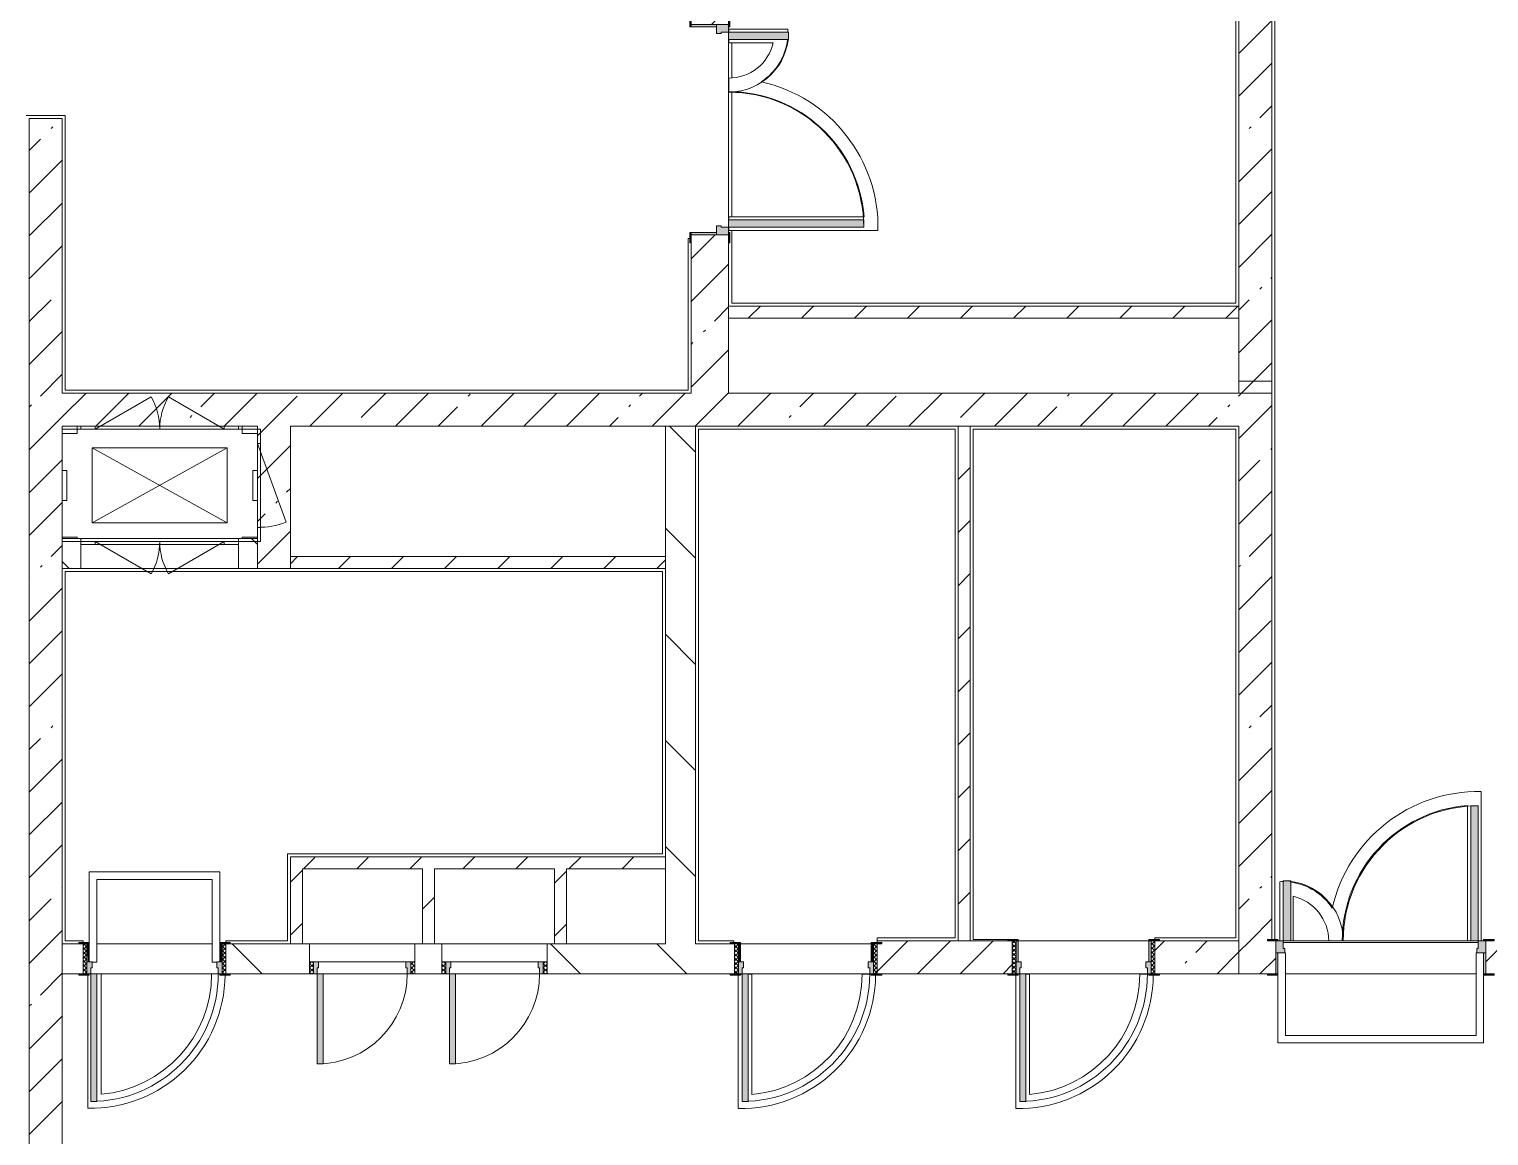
# Model space of a CAD drawing. Header units: millimetres. Extents: x 957 to 217451, y -8553 to 29000.
# Drawn here: x 175191 to 184916, y 12321 to 19695 of the extents above; entities that cross this region are included whole.
import ezdxf

# ---------------------------------------------------------------- set-up
doc = ezdxf.new("R2010")
doc.units = ezdxf.units.MM
for name, color, linetype, lineweight, true_color in [('A-DOOR-3', 7, 'Continuous', 5, 0xaaaaaa), ('A-DOOR-4', 7, 'Continuous', 5, 0xe2e2e2), ('A-DOOR-FRAM-3', 7, 'Continuous', 5, 0xe2e2e2), ('A-DOOR-FRAM-4', 7, 'Continuous', 5, 0xaaaaaa), ('A-FLOR-2', 7, 'Continuous', 5, 0xaaaaaa)]:
    doc.layers.add(name, color=color, linetype=linetype, lineweight=lineweight, true_color=true_color)
for name, color, linetype, lineweight in [('A-GENM-2', 7, 'Continuous', 5), ('A-WALL', 7, 'Continuous', 9), ('I-WALL-2', 7, 'Continuous', 5), ('M-EQPM-2', 7, 'Continuous', 5)]:
    doc.layers.add(name, color=color, linetype=linetype, lineweight=lineweight)
pattern_1 = [(45, (90440.88, 0), (-285.1231, 285.1231), []), (45, (90726, 0), (-285.1231, 285.1231), [504.031, -100.806, 16.764, -84.042])]
pattern_2 = [(135, (90440.9, 0), (-353.5534, -353.5534), [])]
pattern_3 = [(135, (1826.41, 164.685), (-14.14214, -14.14214), []), (225, (1826.41, 164.685), (14.14214, -14.14214), [])]
pattern_4 = [(45, (-296.384, 164.685), (-14.1421, 14.1421), []), (135, (-296.384, 164.685), (-14.1421, -14.1421), [])]
pattern_5 = [(45, (90440.88, 0), (-176.7767, 176.7767), [])]

# ---------------------------------------------------------------- blocks, each defined once
blk = doc.blocks.new('110_Дверь_СКБ_2Ст - Д-1_л_Лестничная клетка EIS60 2-32142534-3_2_1_птичка')
at = {"layer": 'A-DOOR-4'}
for points in [[(662.5, 110), (662.5, 1010), (612.5, 1010), (612.5, 110)], [(-637.5, 110), (-587.5, 110), (-587.5, 510), (-637.5, 510), (-637.5, 185.8)], [(712.5, -110), (712.5, 30), (697.5, 24.8), (697.5, -110)]]:
    blk.add_hatch(color=256, dxfattribs=at).paths.add_polyline_path(points)
h = blk.add_hatch(color=256, dxfattribs=at)
h.paths.add_polyline_path([(697.5, 30), (712.5, 30), (712.5, 110), (662.5, 109.6), (662.5, 60), (652.5, 60), (652.5, 30), (697.2, 30)])
h.paths.add_polyline_path([(-627.5, 30), (-627.5, 60), (-637.5, 60), (-637.5, 110), (-687.5, 109.6), (-687.5, 30), (-637.5, 30)])
at = {"layer": 'A-DOOR-FRAM-3'}
for points in [[(-688.9, 110), (-672.5, 110), (-672.5, 118), (-742.5, 118), (-742.5, 110), (-692.5, 110)], [(712.5, 110), (767.5, 110), (767.5, 118), (697.5, 118), (697.5, 110)], [(-687.5, -110), (-672.5, -110), (-672.8, 30), (-687.5, 24.8), (-687.5, -106.2)], [(-723.4, -118), (-672.5, -118), (-672.8, -110), (-742.5, -110), (-742.5, -118)], [(712.5, -118), (767.5, -118), (767.5, -110), (697.5, -110), (697.5, -118), (708, -118)]]:
    blk.add_hatch(color=256, dxfattribs=at).paths.add_polyline_path(points)
at = {"layer": 'A-DOOR-3'}
for p, q in [((662.5, 1010), (612.5, 1010)), ((612.5, 1010), (612.5, 110)), ((662.5, 110), (662.5, 1010)), ((-637.5, 510), (-637.5, 110)), ((-587.5, 510), (-637.5, 510)), ((-587.5, 110), (-587.5, 510)), ((-637.5, 110), (-587.5, 110)), ((612.5, 110), (662.5, 110))]:
    blk.add_line(p, q, dxfattribs=at)
for centre, radius, start, end in [((662.5, 110), 900, 90, 180), ((-637.5, 110), 400, 360, 90)]:
    blk.add_arc(centre, radius, start, end, dxfattribs=at)
at = {"layer": 'A-DOOR-FRAM-4'}
for p, q in [((-672.5, 118), (-742.5, 118)), ((-742.5, 118), (-742.5, 110)), ((-742.5, 110), (-672.5, 110)), ((-637.5, 110), (-687.5, 110)), ((-687.5, 110), (-687.5, 30)), ((-672.5, 110), (-672.5, 118)), ((-637.5, 60), (-637.5, 110)), ((662.5, 110), (662.5, 60)), ((712.5, 110), (662.5, 110)), ((767.5, 118), (697.5, 118)), ((697.5, 118), (697.5, 110)), ((697.5, 110), (767.5, 110)), ((712.5, 30), (712.5, 110)), ((767.5, 110), (767.5, 118)), ((-687.5, 30), (-627.5, 30)), ((-672.5, 30), (-687.5, 30)), ((-687.5, 30), (-687.5, -110)), ((-672.5, -110), (-672.5, 30)), ((-627.5, 60), (-637.5, 60)), ((-627.5, 30), (-627.5, 60)), ((662.5, 60), (652.5, 60)), ((652.5, 60), (652.5, 30)), ((652.5, 30), (712.5, 30)), ((712.5, 30), (697.5, 30)), ((697.5, 30), (697.5, -110)), ((712.5, -110), (712.5, 30)), ((-672.5, -110), (-742.5, -110)), ((-742.5, -110), (-742.5, -118)), ((-742.5, -118), (-672.5, -118)), ((-687.5, -110), (-672.5, -110)), ((-672.5, -118), (-672.5, -110)), ((697.5, -110), (712.5, -110)), ((767.5, -110), (697.5, -110)), ((697.5, -110), (697.5, -118)), ((697.5, -118), (767.5, -118)), ((767.5, -118), (767.5, -110))]:
    blk.add_line(p, q, dxfattribs=at)
blk = doc.blocks.new('110_Дверь_СКБ_1Ст_Внутренняя1 - Д-8 950x2100h_охрана-V177-3_2_1_птичка')
at = {"layer": 'A-DOOR-3'}
h = blk.add_hatch(dxfattribs=at)
h.set_pattern_fill('FP_15', color=256, style=0, pattern_type=2)
h.set_pattern_definition(pattern_3)
h.paths.add_polyline_path([(462.5, 100), (462.5, -100), (487.5, -100), (487.5, 100)])
at = {"layer": 'A-DOOR-4'}
h = blk.add_hatch(color=256, dxfattribs=at)
h.paths.add_polyline_path([(-412.5, 100), (-437.5, 94.2), (-437.5, 20), (-402.5, 20.9), (-402.5, 60), (-412.5, 60), (-412.5, 88.4)])
h.paths.add_polyline_path([(462.5, 100), (437.5, 100), (437.5, 60), (427.5, 60), (427.5, 20), (462.5, 20)])
at = {"layer": 'A-DOOR-FRAM-3'}
for points in [[(437.5, 950), (397.5, 950), (397.5, 100), (437.5, 100), (437.5, 543.6)], [(-422.5, 108), (-492.5, 108), (-492.5, 100), (-422.5, 103.1)], [(457.5, 108), (447.5, 108), (447.5, 100), (517.5, 100), (517.5, 108), (462.5, 108)], [(-422.5, 20), (-437.5, 20), (-437.5, -100), (-422.5, -100), (-422.5, -34.8)], [(447.5, 20), (447.5, -100), (462.5, -100), (457.5, 20)], [(-437.5, -100), (-492.5, -100), (-492.5, -108), (-422.5, -108), (-422.5, -100)], [(462.5, -100), (447.5, -100), (447.5, -108), (517.5, -108), (517.5, -100), (487.5, -100)]]:
    blk.add_hatch(color=256, dxfattribs=at).paths.add_polyline_path(points)
at = {"layer": 'A-DOOR-FRAM-4'}
h = blk.add_hatch(dxfattribs=at)
h.set_pattern_fill('FP_16', color=256, style=0, pattern_type=2)
h.set_pattern_definition(pattern_4)
h.paths.add_polyline_path([(-457.5, 100), (-462.5, 100), (-462.5, -100), (-437.5, -100), (-437.5, 100), (-451.7, 100)])
at = {"layer": 'A-DOOR-3'}
for p, q in [((437.5, 950), (397.5, 950)), ((397.5, 950), (397.5, 100)), ((437.5, 100), (437.5, 950)), ((397.5, 100), (437.5, 100))]:
    blk.add_line(p, q, dxfattribs=at)
blk.add_arc((437.5, 100), 850, 90, 180, dxfattribs=at)
at = {"layer": 'A-DOOR-FRAM-4'}
for p, q in [((-422.5, 108), (-492.5, 108)), ((-492.5, 108), (-492.5, 100)), ((-492.5, 100), (-422.5, 100)), ((-437.5, 100), (-462.5, 100)), ((-462.5, 100), (-462.5, -100)), ((-412.5, 100), (-437.5, 100)), ((-437.5, 100), (-437.5, 20)), ((-437.5, -100), (-437.5, 100)), ((-422.5, 100), (-437.5, 100)), ((-437.5, 100), (-437.5, 99)), ((-437.5, 99), (-422.5, 99)), ((-422.5, 100), (-422.5, 108)), ((-422.5, 99), (-422.5, 100)), ((-412.5, 60), (-412.5, 100)), ((437.5, 100), (437.5, 60)), ((462.5, 100), (437.5, 100)), ((517.5, 108), (447.5, 108)), ((447.5, 108), (447.5, 100)), ((462.5, 100), (447.5, 100)), ((447.5, 100), (447.5, 99)), ((447.5, 100), (517.5, 100)), ((447.5, 99), (462.5, 99)), ((462.5, 20), (462.5, 100)), ((487.5, 100), (462.5, 100)), ((462.5, 100), (462.5, -100)), ((462.5, 99), (462.5, 100)), ((487.5, -100), (487.5, 100)), ((517.5, 100), (517.5, 108)), ((-437.5, 20), (-402.5, 20)), ((-422.5, 20), (-437.5, 20)), ((-437.5, 20), (-437.5, -100)), ((-422.5, -100), (-422.5, 20)), ((-402.5, 60), (-412.5, 60)), ((-402.5, 20), (-402.5, 60)), ((437.5, 60), (427.5, 60)), ((427.5, 60), (427.5, 20)), ((427.5, 20), (462.5, 20)), ((462.5, 20), (447.5, 20)), ((447.5, 20), (447.5, -100)), ((462.5, -100), (462.5, 20)), ((-422.5, -100), (-492.5, -100)), ((-492.5, -100), (-492.5, -108)), ((-492.5, -108), (-422.5, -108)), ((-462.5, -100), (-437.5, -100)), ((-437.5, -100), (-422.5, -100)), ((-422.5, -108), (-422.5, -100)), ((447.5, -100), (462.5, -100)), ((517.5, -100), (447.5, -100)), ((447.5, -100), (447.5, -108)), ((447.5, -108), (517.5, -108)), ((462.5, -100), (487.5, -100)), ((517.5, -108), (517.5, -100))]:
    blk.add_line(p, q, dxfattribs=at)
blk = doc.blocks.new('DOR_Проход в стене_Прямоугольный - 1050x1150 EI30-23344994-3_2_1_птичка')
at = {"layer": 'A-DOOR-3'}
for p, q in [((525, 100), (-525, 100)), ((525, -100), (-525, -100))]:
    blk.add_line(p, q, dxfattribs=at)
blk = doc.blocks.new('110_Дверь_СКБ_1Ст_Внутренняя1 - Д-8 950x2100h_охрана-32352528-3_2_1_птичка')
at = {"layer": 'A-DOOR-3'}
h = blk.add_hatch(dxfattribs=at)
h.set_pattern_fill('FP_74', color=256, style=0, pattern_type=2)
h.set_pattern_definition([(135, (1826.41, 174.685), (-14.14214, -14.14214), []), (225, (1826.41, 174.685), (14.14214, -14.14214), [])])
h.paths.add_polyline_path([(487.5, 110), (462.5, 110), (462.5, -110), (487.5, -110), (487.5, -24.8)])
at = {"layer": 'A-DOOR-4'}
h = blk.add_hatch(color=256, dxfattribs=at)
h.paths.add_polyline_path([(-412.5, 110), (-437.5, 110), (-437.5, 30), (-402.5, 30), (-402.5, 70), (-412.5, 70), (-412.5, 97.9)])
h.paths.add_polyline_path([(447.5, 110), (437.5, 110), (437.5, 70), (427.5, 70), (427.5, 30), (462.5, 30), (462.5, 110)])
at = {"layer": 'A-DOOR-FRAM-3'}
for points in [[(437.5, 960), (397.5, 960), (397.5, 110), (437.5, 112.1), (437.5, 340)], [(-462.5, 118), (-492.5, 118), (-492.5, 110), (-422.5, 112.1), (-422.5, 118), (-451.9, 118)], [(462.4, 118), (447.5, 118), (447.5, 110), (517.5, 110), (517.5, 118), (463.1, 118)], [(-437.5, 30), (-437.5, -110), (-422.5, -110), (-422.5, 30)], [(462.5, 30), (447.5, 30), (447.5, -110), (462.5, -110), (462.5, -24.8)], [(-422.5, -110), (-492.5, -110), (-492.5, -118), (-422.5, -118)], [(517.5, -110), (447.5, -110.3), (447.5, -118), (517.5, -118)]]:
    blk.add_hatch(color=256, dxfattribs=at).paths.add_polyline_path(points)
at = {"layer": 'A-DOOR-FRAM-4'}
h = blk.add_hatch(dxfattribs=at)
h.set_pattern_fill('FP_75', color=256, style=0, pattern_type=2)
h.set_pattern_definition([(45, (-296.384, 174.685), (-14.1421, 14.1421), []), (135, (-296.384, 174.685), (-14.1421, -14.1421), [])])
h.paths.add_polyline_path([(-462.5, 110), (-462.5, -110), (-437.5, -110), (-437.5, 110)])
at = {"layer": 'A-DOOR-3'}
for p, q in [((437.5, 960), (397.5, 960)), ((397.5, 960), (397.5, 110)), ((437.5, 110), (437.5, 960)), ((397.5, 110), (437.5, 110))]:
    blk.add_line(p, q, dxfattribs=at)
blk.add_arc((437.5, 110), 850, 90, 180, dxfattribs=at)
at = {"layer": 'A-DOOR-FRAM-4'}
for p, q in [((-422.5, 118), (-492.5, 118)), ((-492.5, 118), (-492.5, 110)), ((-492.5, 110), (-422.5, 110)), ((-437.5, 110), (-462.5, 110)), ((-462.5, 110), (-462.5, -110)), ((-412.5, 110), (-437.5, 110)), ((-437.5, 110), (-437.5, 30)), ((-437.5, -110), (-437.5, 110)), ((-422.5, 110), (-437.5, 110)), ((-437.5, 110), (-437.5, 109)), ((-437.5, 109), (-422.5, 109)), ((-422.5, 110), (-422.5, 118)), ((-422.5, 109), (-422.5, 110)), ((-412.5, 70), (-412.5, 110)), ((437.5, 110), (437.5, 70)), ((462.5, 110), (437.5, 110)), ((517.5, 118), (447.5, 118)), ((447.5, 118), (447.5, 110)), ((462.5, 110), (447.5, 110)), ((447.5, 110), (447.5, 109)), ((447.5, 110), (517.5, 110)), ((447.5, 109), (462.5, 109)), ((462.5, 30), (462.5, 110)), ((487.5, 110), (462.5, 110)), ((462.5, 110), (462.5, -110)), ((462.5, 109), (462.5, 110)), ((487.5, -110), (487.5, 110)), ((517.5, 110), (517.5, 118)), ((-437.5, 30), (-402.5, 30)), ((-422.5, 30), (-437.5, 30)), ((-437.5, 30), (-437.5, -110)), ((-422.5, -110), (-422.5, 30)), ((-402.5, 70), (-412.5, 70)), ((-402.5, 30), (-402.5, 70)), ((437.5, 70), (427.5, 70)), ((427.5, 70), (427.5, 30)), ((427.5, 30), (462.5, 30)), ((462.5, 30), (447.5, 30)), ((447.5, 30), (447.5, -110)), ((462.5, -110), (462.5, 30)), ((-422.5, -110), (-492.5, -110)), ((-492.5, -110), (-492.5, -118)), ((-492.5, -118), (-422.5, -118)), ((-462.5, -110), (-437.5, -110)), ((-437.5, -110), (-422.5, -110)), ((-422.5, -118), (-422.5, -110)), ((447.5, -110), (462.5, -110)), ((517.5, -110), (447.5, -110)), ((447.5, -110), (447.5, -118)), ((447.5, -118), (517.5, -118)), ((462.5, -110), (487.5, -110)), ((517.5, -118), (517.5, -110))]:
    blk.add_line(p, q, dxfattribs=at)
blk = doc.blocks.new('110_Дверь_СКБ_1Ст_Внутренняя1 - Д-8 950x2100h_охрана-V217-3_2_1_птичка')
at = {"layer": 'A-DOOR-3'}
h = blk.add_hatch(dxfattribs=at)
h.set_pattern_fill('FP_15', color=256, style=0, pattern_type=2)
h.set_pattern_definition(pattern_3)
h.paths.add_polyline_path([(487.5, 100), (462.5, 100), (462.5, -100), (487.5, -100), (487.5, -34.8)])
at = {"layer": 'A-DOOR-4'}
h = blk.add_hatch(color=256, dxfattribs=at)
h.paths.add_polyline_path([(462.5, 100), (437.5, 100), (437.5, 60), (427.5, 60), (427.5, 20), (462.5, 20)])
h.paths.add_polyline_path([(-437.5, 100), (-437.5, 20), (-402.5, 20), (-402.5, 60), (-412.5, 60), (-412.5, 100)])
at = {"layer": 'A-DOOR-FRAM-3'}
for points in [[(437.5, 950), (397.5, 950), (397.5, 100), (437.5, 102.1), (437.5, 543.6)], [(-451.9, 108), (-492.5, 108), (-490.7, 100), (-422.5, 102.1), (-422.5, 108), (-451.6, 108)], [(517.5, 108), (447.5, 108), (447.5, 100), (517.5, 100)], [(-422.5, 20), (-437.5, 20), (-437.5, -100), (-422.5, -100), (-422.5, -34.8)], [(462.5, 20), (447.5, 20), (447.5, -100), (462.5, -100), (462.5, -34.8)], [(-490.7, -100), (-492.5, -100), (-490.7, -108), (-422.5, -108), (-422.5, -100), (-462.5, -100)], [(517.5, -100), (447.5, -100), (447.5, -108), (517.5, -108)]]:
    blk.add_hatch(color=256, dxfattribs=at).paths.add_polyline_path(points)
at = {"layer": 'A-DOOR-FRAM-4'}
h = blk.add_hatch(dxfattribs=at)
h.set_pattern_fill('FP_16', color=256, style=0, pattern_type=2)
h.set_pattern_definition(pattern_4)
h.paths.add_polyline_path([(-437.5, 100), (-462.5, 100), (-462.5, -100), (-437.5, -100), (-437.5, 94.2)])
at = {"layer": 'A-DOOR-3'}
for p, q in [((437.5, 950), (397.5, 950)), ((397.5, 950), (397.5, 100)), ((437.5, 100), (437.5, 950)), ((397.5, 100), (437.5, 100))]:
    blk.add_line(p, q, dxfattribs=at)
blk.add_arc((437.5, 100), 850, 90, 180, dxfattribs=at)
at = {"layer": 'A-DOOR-FRAM-4'}
for p, q in [((-422.5, 108), (-492.5, 108)), ((-492.5, 108), (-492.5, 100)), ((-492.5, 100), (-422.5, 100)), ((-437.5, 100), (-462.5, 100)), ((-462.5, 100), (-462.5, -100)), ((-412.5, 100), (-437.5, 100)), ((-437.5, 100), (-437.5, 20)), ((-437.5, -100), (-437.5, 100)), ((-422.5, 100), (-437.5, 100)), ((-437.5, 100), (-437.5, 99)), ((-437.5, 99), (-422.5, 99)), ((-422.5, 100), (-422.5, 108)), ((-422.5, 99), (-422.5, 100)), ((-412.5, 60), (-412.5, 100)), ((437.5, 100), (437.5, 60)), ((462.5, 100), (437.5, 100)), ((517.5, 108), (447.5, 108)), ((447.5, 108), (447.5, 100)), ((462.5, 100), (447.5, 100)), ((447.5, 100), (447.5, 99)), ((447.5, 100), (517.5, 100)), ((447.5, 99), (462.5, 99)), ((462.5, 20), (462.5, 100)), ((487.5, 100), (462.5, 100)), ((462.5, 100), (462.5, -100)), ((462.5, 99), (462.5, 100)), ((487.5, -100), (487.5, 100)), ((517.5, 100), (517.5, 108)), ((-437.5, 20), (-402.5, 20)), ((-422.5, 20), (-437.5, 20)), ((-437.5, 20), (-437.5, -100)), ((-422.5, -100), (-422.5, 20)), ((-402.5, 60), (-412.5, 60)), ((-402.5, 20), (-402.5, 60)), ((437.5, 60), (427.5, 60)), ((427.5, 60), (427.5, 20)), ((427.5, 20), (462.5, 20)), ((462.5, 20), (447.5, 20)), ((447.5, 20), (447.5, -100)), ((462.5, -100), (462.5, 20)), ((-422.5, -100), (-492.5, -100)), ((-492.5, -100), (-492.5, -108)), ((-492.5, -108), (-422.5, -108)), ((-462.5, -100), (-437.5, -100)), ((-437.5, -100), (-422.5, -100)), ((-422.5, -108), (-422.5, -100)), ((447.5, -100), (462.5, -100)), ((517.5, -100), (447.5, -100)), ((447.5, -100), (447.5, -108)), ((447.5, -108), (517.5, -108)), ((462.5, -100), (487.5, -100)), ((517.5, -108), (517.5, -100))]:
    blk.add_line(p, q, dxfattribs=at)
blk = doc.blocks.new('110_Дверь_СКБ_2Ст - Д-1_л_Лестничная клетка EIS60 2-32359692-3_2_1_птичка')
at = {"layer": 'A-DOOR-4'}
for points in [[(662.5, 146), (662.5, 1025), (612.5, 1025), (612.5, 125), (662.5, 125.4)], [(-587.5, 146), (-587.5, 525), (-637.5, 519.8), (-637.5, 125), (-587.5, 125.4)], [(712.5, 45), (697.5, 45), (697.5, -125), (712.5, -125)]]:
    blk.add_hatch(color=256, dxfattribs=at).paths.add_polyline_path(points)
h = blk.add_hatch(color=256, dxfattribs=at)
h.paths.add_polyline_path([(712.5, 75), (712.5, 125), (662.5, 125), (662.5, 75), (652.5, 75), (652.5, 45), (712.5, 45)])
h.paths.add_polyline_path([(-627.5, 45), (-627.5, 75), (-637.5, 75), (-637.5, 125), (-687.5, 124.1), (-687.5, 45), (-637.5, 45)])
at = {"layer": 'A-DOOR-FRAM-3'}
for points in [[(-672.5, 125.4), (-672.5, 133), (-742.5, 133), (-742.5, 125), (-672.5, 125)], [(767.5, 133), (697.5, 133), (697.5, 125), (767.5, 125)], [(-672.5, -125), (-672.5, 45), (-687.5, 45), (-687.5, -125)], [(-672.5, -125), (-742.5, -125), (-742.5, -133), (-672.5, -133)], [(767.5, -125), (697.5, -125), (697.5, -133), (767.5, -133)]]:
    blk.add_hatch(color=256, dxfattribs=at).paths.add_polyline_path(points)
at = {"layer": 'A-DOOR-3'}
for p, q in [((662.5, 1025), (612.5, 1025)), ((612.5, 1025), (612.5, 125)), ((662.5, 125), (662.5, 1025)), ((-637.5, 525), (-637.5, 125)), ((-587.5, 525), (-637.5, 525)), ((-587.5, 125), (-587.5, 525)), ((-637.5, 125), (-587.5, 125)), ((612.5, 125), (662.5, 125))]:
    blk.add_line(p, q, dxfattribs=at)
for centre, radius, start, end in [((662.5, 125), 900, 90, 180), ((-637.5, 125), 400, 360, 90)]:
    blk.add_arc(centre, radius, start, end, dxfattribs=at)
at = {"layer": 'A-DOOR-FRAM-4'}
for p, q in [((-672.5, 133), (-742.5, 133)), ((-742.5, 133), (-742.5, 125)), ((-742.5, 125), (-672.5, 125)), ((-637.5, 125), (-687.5, 125)), ((-687.5, 125), (-687.5, 45)), ((-672.5, 125), (-672.5, 133)), ((-637.5, 75), (-637.5, 125)), ((662.5, 125), (662.5, 75)), ((712.5, 125), (662.5, 125)), ((767.5, 133), (697.5, 133)), ((697.5, 133), (697.5, 125)), ((697.5, 125), (767.5, 125)), ((712.5, 45), (712.5, 125)), ((767.5, 125), (767.5, 133)), ((-687.5, 45), (-627.5, 45)), ((-672.5, 45), (-687.5, 45)), ((-687.5, 45), (-687.5, -125)), ((-672.5, -125), (-672.5, 45)), ((-627.5, 75), (-637.5, 75)), ((-627.5, 45), (-627.5, 75)), ((662.5, 75), (652.5, 75)), ((652.5, 75), (652.5, 45)), ((652.5, 45), (712.5, 45)), ((712.5, 45), (697.5, 45)), ((697.5, 45), (697.5, -125)), ((712.5, -125), (712.5, 45)), ((-672.5, -125), (-742.5, -125)), ((-742.5, -125), (-742.5, -133)), ((-742.5, -133), (-672.5, -133)), ((-687.5, -125), (-672.5, -125)), ((-672.5, -133), (-672.5, -125)), ((697.5, -125), (712.5, -125)), ((767.5, -125), (697.5, -125)), ((697.5, -125), (697.5, -133)), ((697.5, -133), (767.5, -133)), ((767.5, -133), (767.5, -125))]:
    blk.add_line(p, q, dxfattribs=at)
blk = doc.blocks.new('160_Подъемник - 160_Подъемник-23521422-3_2_1_птичка')
at = {"layer": 'A-GENM-2'}
for p, q in [((220, 0), (592.4, 215)), ((1080, 0), (707.6, 215)), ((-20, -95), (-20, 0)), ((-20, 0), (0, 0)), ((0, 0), (0, -95)), ((220, 20), (125, 20)), ((125, 20), (125, 0)), ((220, 0), (220, 20)), ((1080, 20), (220, 20)), ((220, 20), (1080, 20)), ((1080, 0), (1080, 20)), ((1080, 20), (1175, 20)), ((1175, 20), (1175, 0)), ((0, -95), (-20, -95)), ((-20, -95), (-20, -655)), ((-20, -655), (-20, -95)), ((125, 0), (220, 0)), ((1175, 0), (1080, 0)), ((0, -655), (-191.5, -128.8)), ((0, -655), (-20, -655)), ((-20, -655), (-20, -750)), ((0, -750), (0, -655)), ((-20, -750), (0, -750)), ((125, -770), (125, -750)), ((125, -750), (220, -750)), ((220, -770), (125, -770)), ((220, -750), (220, -770)), ((220, -750), (592.4, -965)), ((220, -770), (792, -770)), ((1080, -770), (508, -770)), ((1080, -750), (707.6, -965)), ((1080, -750), (1080, -770)), ((1175, -750), (1080, -750)), ((1080, -770), (1175, -770)), ((1175, -770), (1175, -750))]:
    blk.add_line(p, q, dxfattribs=at)
for centre, radius, start, end in [((220, 0), 430, 0, 30), ((1080, 0), 430, 150, 180), ((0, -655), 560, 90, 110), ((220, -750), 430, 330, 0), ((1080, -750), 430, 180, 210)]:
    blk.add_arc(centre, radius, start, end, dxfattribs=at)
at = {"layer": 'M-EQPM-2'}
for p, q in [((1300, 0), (0, 0)), ((0, 0), (0, -750)), ((1300, -750), (1300, 0)), ((1100, -625), (200, -125)), ((200, -625), (1100, -125)), ((1100, -125), (200, -125)), ((200, -125), (200, -625)), ((1100, -625), (1100, -125)), ((200, -625), (1100, -625)), ((0, -750), (1300, -750))]:
    blk.add_line(p, q, dxfattribs=at)
blk = doc.blocks.new('110_Дверь_СКБ_1Ст - д-18 700x2100h_Технический шкаф ЭОМ и СС-23257539-3_2_1_птичка')
at = {"layer": 'A-DOOR-3'}
h = blk.add_hatch(dxfattribs=at)
h.set_pattern_fill('FP_28', color=256, style=0, pattern_type=2)
h.set_pattern_definition([(135, (1951.41, 164.685), (-14.14214, -14.14214), []), (225, (1951.41, 164.685), (14.14214, -14.14214), [])])
h.paths.add_polyline_path([(337.5, 100), (337.5, 20), (362.5, 20), (362.5, 100)])
at = {"layer": 'A-DOOR-4'}
h = blk.add_hatch(color=256, dxfattribs=at)
h.paths.add_polyline_path([(-312.5, 100), (-312.5, 20), (-277.5, 20), (-277.5, 60), (-287.5, 60), (-287.5, 100), (-297.5, 100)])
h.paths.add_polyline_path([(322.5, 100), (312.5, 100), (312.5, 60), (302.5, 60), (302.5, 20), (337.5, 20), (337.5, 100)])
at = {"layer": 'A-DOOR-FRAM-3'}
blk.add_hatch(color=256, dxfattribs=at).paths.add_polyline_path([(312.5, 700), (272.5, 700), (272.5, 100), (312.5, 100), (312.5, 543.6)])
at = {"layer": 'A-DOOR-FRAM-4'}
h = blk.add_hatch(dxfattribs=at)
h.set_pattern_fill('FP_29', color=256, style=0, pattern_type=2)
h.set_pattern_definition([(45, (-171.384, 164.685), (-14.1421, 14.1421), []), (135, (-171.384, 164.685), (-14.1421, -14.1421), [])])
h.paths.add_polyline_path([(-337.5, 100), (-337.5, 20), (-312.5, 20), (-312.5, 100)])
at = {"layer": 'A-DOOR-3'}
for p, q in [((312.5, 700), (272.5, 700)), ((272.5, 700), (272.5, 100)), ((312.5, 100), (312.5, 700)), ((272.5, 100), (312.5, 100))]:
    blk.add_line(p, q, dxfattribs=at)
blk.add_arc((312.5, 100), 600, 90, 180, dxfattribs=at)
at = {"layer": 'A-DOOR-FRAM-4'}
for p, q in [((-312.5, 100), (-337.5, 100)), ((-337.5, 100), (-337.5, 20)), ((-287.5, 100), (-312.5, 100)), ((-312.5, 100), (-312.5, 20)), ((-312.5, 20), (-312.5, 100)), ((-287.5, 60), (-287.5, 100)), ((-287.5, 100), (272.5, 100)), ((312.5, 100), (312.5, 60)), ((337.5, 100), (312.5, 100)), ((337.5, 20), (337.5, 100)), ((362.5, 100), (337.5, 100)), ((337.5, 100), (337.5, 20)), ((362.5, 20), (362.5, 100)), ((-337.5, 20), (-312.5, 20)), ((-312.5, 20), (-277.5, 20)), ((-277.5, 60), (-287.5, 60)), ((-277.5, 20), (-277.5, 60)), ((302.5, 20), (-277.5, 20)), ((312.5, 60), (302.5, 60)), ((302.5, 60), (302.5, 20)), ((302.5, 20), (337.5, 20)), ((337.5, 20), (362.5, 20))]:
    blk.add_line(p, q, dxfattribs=at)
blk = doc.blocks.new('Закладная деталь приямка - 200_100-20924312-3_2_1_птичка')
at = {"layer": 'M-EQPM-2'}
for p, q in [((85000, 16755), (84970, 16755)), ((85000, 16755), (84970, 16755)), ((85000, 16555), (85000, 16755)), ((85000, 16755), (85000, 16555)), ((84970, 16555), (85000, 16555)), ((85000, 16555), (84970, 16555))]:
    blk.add_line(p, q, dxfattribs=at)
blk = doc.blocks.new('Закладная деталь приямка - 150_100-20924311-3_2_1_птичка')
at = {"layer": 'M-EQPM-2'}
for p, q in [((85070, 17050), (85070, 17000)), ((85070, 17050), (85070, 17000)), ((84970, 17000), (85070, 17000)), ((85070, 17000), (84970, 17000))]:
    blk.add_line(p, q, dxfattribs=at)
blk = doc.blocks.new('Закладная деталь приямка - 150_100-V218-3_2_1_птичка')
at = {"layer": 'M-EQPM-2'}
for p, q in [((86170, 17000), (86170, 17050)), ((86170, 17000), (86170, 17050)), ((86270, 17000), (86170, 17000)), ((86170, 17000), (86270, 17000))]:
    blk.add_line(p, q, dxfattribs=at)
blk = doc.blocks.new('Закладная деталь приямка - 150_100-V219-3_2_1_птичка')
at = {"layer": 'M-EQPM-2'}
for p, q in [((86270, 16310), (86170, 16310)), ((86170, 16310), (86270, 16310)), ((86170, 16310), (86170, 16300)), ((86170, 16310), (86170, 16300))]:
    blk.add_line(p, q, dxfattribs=at)
blk = doc.blocks.new('Закладная деталь приямка - 150_100-V220-3_2_1_птичка')
at = {"layer": 'M-EQPM-2'}
for p, q in [((85070, 16310), (84970, 16310)), ((84970, 16310), (85070, 16310)), ((85070, 16300), (85070, 16310)), ((85070, 16310), (85070, 16300))]:
    blk.add_line(p, q, dxfattribs=at)

msp = doc.modelspace()

# ---------------------------------------------------------------- hatches: boundary and pattern name
at = {"layer": 'I-WALL-2'}
h = msp.add_hatch(dxfattribs=at)
h.set_pattern_fill('FP_57', color=256, style=0, pattern_type=2)
h.set_pattern_definition(pattern_1)
h.paths.add_polyline_path([(179832, 17270), (179850.9, 17270), (179850.9, 18325), (179600.9, 18325), (179600.9, 17270), (179800.9, 17270)])
h.paths.add_polyline_path([(179600.9, 19725), (179850.9, 19725), (179850.9, 27100), (179832.6, 26850), (179600.9, 26850), (179600.9, 19730)])
h = msp.add_hatch(dxfattribs=at)
h.set_pattern_fill('FP_57', color=256, style=0, pattern_type=2)
h.set_pattern_definition(pattern_1)
h.paths.add_polyline_path([(183412.2, 17270), (183450.9, 17322.7), (183470.9, 17270), (183470.9, 21400), (183250.9, 21400), (183250.9, 17270)])
h = msp.add_hatch(dxfattribs=at)
h.set_pattern_fill('FP_57', color=256, style=0, pattern_type=2)
h.set_pattern_definition(pattern_1)
h.paths.add_polyline_path([(175190.9, 10400), (175410.9, 10400), (175410.9, 19100), (175190.9, 19100), (175190.9, 11221)])
h = msp.add_hatch(dxfattribs=at)
h.set_pattern_fill('FP_62', color=256, style=0, pattern_type=2)
h.set_pattern_definition(pattern_5)
h.paths.add_polyline_path([(181380.9, 17770), (183250.9, 17770), (183250.9, 17850), (179850.9, 17850), (179850.9, 17770), (181360.9, 17770)])
h = msp.add_hatch(dxfattribs=at)
h.set_pattern_fill('FP_57', color=256, style=0, pattern_type=2)
h.set_pattern_definition(pattern_1)
h.paths.add_polyline_path([(183440.9, 13620), (183440.9, 13628), (183470.9, 13628), (183470.9, 17270), (183450.9, 17322.7), (183412.2, 17270), (183250.9, 17270), (183250.9, 13620)])
h = msp.add_hatch(dxfattribs=at)
h.set_pattern_fill('FP_57', color=256, style=0, pattern_type=2)
h.set_pattern_definition(pattern_1)
h.paths.add_polyline_path([(176930.9, 17050), (176930.9, 17270), (175410.9, 17270), (175410.9, 17050), (176710.9, 17050)])
h = msp.add_hatch(dxfattribs=at)
h.set_pattern_fill('FP_57', color=256, style=0, pattern_type=2)
h.set_pattern_definition(pattern_1)
h.paths.add_polyline_path([(183250.9, 17050), (183250.9, 17270), (176930.9, 17270), (176930.9, 17050), (183230.9, 17050)])
h = msp.add_hatch(dxfattribs=at)
h.set_pattern_fill('FP_57', color=256, style=0, pattern_type=2)
h.set_pattern_definition(pattern_1)
h.paths.add_polyline_path([(176710.9, 16100), (176930.9, 16100), (176930.9, 17050), (176710.9, 17050), (176710.9, 16180)])
h = msp.add_hatch(dxfattribs=at)
h.set_pattern_fill('FP_61', color=256, style=0, pattern_type=2)
h.set_pattern_definition(pattern_2)
h.paths.add_polyline_path([(179630.9, 13600), (179630.9, 17050), (179430.9, 17050), (179430.9, 13600)])
h = msp.add_hatch(dxfattribs=at)
h.set_pattern_fill('FP_62', color=256, style=0, pattern_type=2)
h.set_pattern_definition(pattern_5)
h.paths.add_polyline_path([(181460.9, 13620), (181460.9, 17050), (181380.9, 17050), (181380.9, 13620)])
h = msp.add_hatch(dxfattribs=at)
h.set_pattern_fill('FP_61', color=256, style=0, pattern_type=2)
h.set_pattern_definition(pattern_2)
h.paths.add_polyline_path([(176585.9, 16100), (176710.9, 16100), (176710.9, 16300), (176585.9, 16300), (176585.9, 16180)])
h.paths.add_polyline_path([(175535.9, 16100), (175535.9, 16300), (175410.9, 16300), (175410.9, 16100), (175430.9, 16100)])
h = msp.add_hatch(dxfattribs=at)
h.set_pattern_fill('FP_62', color=256, style=0, pattern_type=2)
h.set_pattern_definition(pattern_5)
h.paths.add_polyline_path([(179410.9, 16100), (179430.9, 16100), (179430.9, 16180), (176930.9, 16180), (176930.9, 16100), (177598.8, 16100)])
h = msp.add_hatch(dxfattribs=at)
h.set_pattern_fill('FP_62', color=256, style=0, pattern_type=2)
h.set_pattern_definition(pattern_5)
h.paths.add_polyline_path([(177810.9, 14100), (179430.9, 14100), (179430.9, 14180), (176930.9, 14174.6), (176930.9, 14100), (177140.3, 14100)])
h = msp.add_hatch(dxfattribs=at)
h.set_pattern_fill('FP_62', color=256, style=0, pattern_type=2)
h.set_pattern_definition(pattern_5)
h.paths.add_polyline_path([(176930.9, 13600), (177010.9, 13600), (177010.9, 14100), (176930.9, 14100), (176930.9, 13620)])
h = msp.add_hatch(dxfattribs=at)
h.set_pattern_fill('FP_62', color=256, style=0, pattern_type=2)
h.set_pattern_definition(pattern_5)
h.paths.add_polyline_path([(177890.9, 13600), (177890.9, 14100), (177810.9, 14100), (177810.9, 13600)])
h = msp.add_hatch(dxfattribs=at)
h.set_pattern_fill('FP_62', color=256, style=0, pattern_type=2)
h.set_pattern_definition(pattern_5)
h.paths.add_polyline_path([(178770.9, 13600), (178770.9, 14100), (178690.9, 14100), (178690.9, 13600)])
h = msp.add_hatch(dxfattribs=at)
h.set_pattern_fill('FP_57', color=256, style=0, pattern_type=2)
h.set_pattern_definition(pattern_1)
h.paths.add_polyline_path([(180840.9, 13400), (181740.9, 13400), (181740.9, 13620), (180840.9, 13620), (180840.9, 13608), (180870.9, 13608), (180869.1, 13600), (180840.9, 13600), (180840.9, 13534.8)])
h.paths.add_polyline_path([(182815.3, 13400), (183250.9, 13400), (183250.9, 13620), (182690.9, 13620), (182690.9, 13400), (182733.5, 13400)])
h = msp.add_hatch(dxfattribs=at)
h.set_pattern_fill('FP_57', color=256, style=0, pattern_type=2)
h.set_pattern_definition(pattern_1)
h.paths.add_polyline_path([(185240.9, 13400), (185240.9, 13620), (184895.9, 13620), (184895.9, 13400), (185102.7, 13400)])
h.paths.add_polyline_path([(183495.9, 13400), (183490.9, 13620), (183250.9, 13620), (183250.9, 13400), (183470.9, 13400)])
h = msp.add_hatch(dxfattribs=at)
h.set_pattern_fill('FP_61', color=256, style=0, pattern_type=2)
h.set_pattern_definition(pattern_2)
h.paths.add_polyline_path([(177940.9, 13400), (177940.9, 13600), (177759.3, 13600), (177759.3, 13400)])
h.paths.add_polyline_path([(179860.9, 13400), (179890.9, 13400), (179885.9, 13600), (178640.9, 13600), (178640.9, 13400), (179814.5, 13400)])
h.paths.add_polyline_path([(176500.9, 13400), (177059.3, 13400), (177059.3, 13600), (176500.9, 13600), (176500.9, 13492)])
h.paths.add_polyline_path([(175520.9, 13400), (175550.9, 13400), (175550.9, 13600), (175410.9, 13600), (175410.9, 13400)])

# ---------------------------------------------------------------- linework, layer by layer
at = {"layer": 'A-FLOR-2'}
for p, q in [((183230.9, 17870), (183230.9, 21450)), ((183490.9, 21130), (183490.9, 13628)), ((180245.7, 19694.6), (179851.3, 19694.6)), ((179851.3, 19694.6), (179851.3, 19675)), ((179850.9, 18425), (179850.9, 19625)), ((179851.3, 19625), (179851.3, 19604.6)), ((179851.3, 19604.6), (180148.4, 19604.6)), ((179871.9, 19604.6), (179871.9, 19370.4)), ((179851.3, 19368.4), (179851.3, 19278.4)), ((179871.9, 19277.2), (179871.9, 18443.4)), ((175171.4, 19120), (175430.9, 19120)), ((175430.9, 19120), (175430.9, 17290)), ((180753.6, 18443.4), (179851.3, 18443.4)), ((179851.3, 18443.4), (179851.3, 18425)), ((179580.9, 17290), (179580.9, 18300)), ((179580.9, 18300), (179592.9, 18300)), ((179851.3, 18375), (179851.3, 18353.4)), ((179851.3, 18353.4), (180846.1, 18353.4)), ((179871.9, 18353.4), (179871.9, 17870)), ((179871.9, 17870), (183230.9, 17870)), ((175430.9, 17290), (179580.9, 17290)), ((181360.9, 17030), (179650.9, 17030)), ((179650.9, 17030), (179650.9, 13620)), ((181360.9, 13640), (181360.9, 17030)), ((183230.9, 17030), (181480.9, 17030)), ((181480.9, 17030), (181480.9, 13630)), ((183230.9, 13640), (183230.9, 17030)), ((179410.9, 16080), (175430.9, 16080)), ((175430.9, 16080), (175430.9, 13620)), ((179410.9, 14200), (179410.9, 16080)), ((184863.9, 13620), (184863.9, 14614.4)), ((184773.9, 14521.9), (184773.9, 13619.6)), ((176910.9, 13620), (176910.9, 14200)), ((176910.9, 14200), (179410.9, 14200)), ((175590.9, 14079.1), (175590.9, 13608)), ((176460.9, 14079.1), (175590.9, 14079.1)), ((175640.9, 13479.1), (175640.9, 14029.1)), ((175640.9, 14029.1), (176410.9, 14029.1)), ((176410.9, 14029.1), (176410.9, 13479.1)), ((176460.9, 13608), (176460.9, 14079.1)), ((183522.8, 14014), (183522.8, 13620)), ((183612.8, 13619.6), (183612.8, 13916.7)), ((175430.9, 13620), (175550.9, 13620)), ((175550.9, 13620), (175550.9, 13608)), ((176500.9, 13608), (176500.9, 13620)), ((176500.9, 13620), (176910.9, 13620)), ((179650.9, 13620), (179885.9, 13620)), ((179885.9, 13620), (179885.9, 13608)), ((180840.9, 13640), (181360.9, 13640)), ((180840.9, 13620), (180840.9, 13640)), ((181480.9, 13630), (181740.9, 13630)), ((182690.9, 13640), (183230.9, 13640)), ((182690.9, 13628), (182690.9, 13640)), ((183545.9, 13619.6), (183612.8, 13619.6)), ((183848.9, 13619.6), (183938.9, 13619.6)), ((184773.9, 13619.6), (184845.9, 13619.6)), ((183560.5, 13539.6), (183510.9, 13539.6)), ((183545.9, 13610), (184845.9, 13610)), ((183560.5, 12989.6), (183560.5, 13539.6)), ((184880.5, 13539.6), (184830.5, 13539.6)), ((184830.5, 13539.6), (184830.5, 12989.6)), ((184880.5, 12939.6), (184880.5, 13539.6)), ((175610.6, 13479.1), (175640.9, 13479.1)), ((176410.9, 13479.1), (176441.1, 13479.1)), ((175580.9, 13392), (175580.9, 12505.2)), ((176405.9, 13400), (175640.9, 13400)), ((175670.9, 12598), (175670.9, 13400)), ((176450.9, 13400), (176405.9, 13400)), ((179915.3, 13392), (179915.3, 12503.1)), ((179936.9, 13397.9), (179930.9, 13397.9)), ((180790.9, 13400), (179980.9, 13400)), ((180005.3, 13397.9), (179980.9, 13397.9)), ((180005.3, 12595.9), (180005.3, 13397.9)), ((180800.9, 13397.9), (180740.3, 13397.9)), ((181765.3, 13392), (181765.3, 12503.1)), ((181790.9, 13397.9), (181780.9, 13397.9)), ((182640.9, 13400), (181830.9, 13400)), ((181855.3, 13397.9), (181830.9, 13397.9)), ((181855.3, 12595.9), (181855.3, 13397.9)), ((182650.9, 13397.9), (182590.3, 13397.9)), ((183510.5, 13392), (183510.5, 12939.6)), ((183510.5, 12939.6), (184880.5, 12939.6)), ((184830.5, 12989.6), (183560.5, 12989.6))]:
    msp.add_line(p, q, dxfattribs=at)
for centre, radius, start, end in [((179851.3, 19673.4), 395, 0.22926, 3.07201), ((179851.3, 19673.4), 305, 270, 346.9573), ((179851.3, 19673.4), 395, 303.54048, 352.95968), ((179851.3, 18373.4), 905, 4.43687, 90), ((179851.3, 18373.4), 995, 358.8489, 77.32946), ((184843.9, 13619.6), 995, 88.8489, 167.32946), ((184843.9, 13619.6), 905, 94.43687, 180), ((183543.9, 13619.6), 395, 89.71459, 93.07201), ((183543.9, 13619.6), 395, 33.54048, 82.43416), ((183543.9, 13619.6), 305, 0, 76.9573), ((175600.9, 13400), 895, 268.71954, 359.48675), ((175600.9, 13400), 805, 274.98854, 360), ((179935.3, 13397.9), 895, 268.71954, 359.62258), ((179935.3, 13397.9), 805, 274.98854, 360), ((181785.3, 13397.9), 895, 268.71954, 359.62258), ((181785.3, 13397.9), 805, 274.98854, 360)]:
    msp.add_arc(centre, radius, start, end, dxfattribs=at)
at = {"layer": 'A-WALL'}
for p, q in [((179850.9, 17850), (179850.9, 17770)), ((183250.9, 17770), (183250.9, 17850)), ((181460.9, 17050), (181380.9, 17050)), ((175410.9, 16300), (175410.9, 16100)), ((176930.9, 16100), (176930.9, 16180)), ((179430.9, 16100), (179430.9, 16180)), ((179430.9, 14100), (179430.9, 14180)), ((181380.9, 13620), (181460.9, 13620)), ((175410.9, 13600), (175410.9, 13400)), ((176930.9, 13600), (177010.9, 13600)), ((177810.9, 13600), (177890.9, 13600)), ((178690.9, 13600), (178770.9, 13600))]:
    msp.add_line(p, q, dxfattribs=at)
at = {"layer": 'I-WALL-2'}
for p, q in [((183250.9, 26850), (183250.9, 17850)), ((183470.9, 13628), (183470.9, 21150)), ((175410.9, 19100), (175190.9, 19100)), ((175190.9, 19100), (175190.9, 10400)), ((175410.9, 17270), (175410.9, 19100)), ((179600.9, 18270), (179600.9, 17270)), ((179850.9, 17850), (179850.9, 18270)), ((183250.9, 17850), (179850.9, 17850)), ((179850.9, 17270), (179850.9, 17770)), ((179850.9, 17770), (183250.9, 17770)), ((183250.9, 17770), (183250.9, 17270)), ((183470.9, 17350), (183250.9, 17350)), ((179600.9, 17270), (175410.9, 17270)), ((183470.9, 17270), (179850.9, 17270)), ((175410.9, 17050), (176710.9, 17050)), ((175410.9, 16300), (175410.9, 17050)), ((176710.9, 17050), (176710.9, 16100)), ((176930.9, 16180), (176930.9, 17050)), ((176930.9, 17050), (181380.9, 17050)), ((179430.9, 17050), (179430.9, 16180)), ((179630.9, 13600), (179630.9, 17050)), ((181380.9, 17050), (181380.9, 13620)), ((181460.9, 17050), (183250.9, 17050)), ((181460.9, 13620), (181460.9, 17050)), ((183250.9, 17050), (183250.9, 13400)), ((175410.9, 16300), (176710.9, 16300)), ((175535.9, 16100), (175535.9, 16300)), ((176585.9, 16300), (176585.9, 16100)), ((179430.9, 16180), (176930.9, 16180)), ((175410.9, 13600), (175410.9, 16100)), ((175410.9, 16100), (179430.9, 16100)), ((179430.9, 16100), (179430.9, 14180)), ((179430.9, 14180), (176930.9, 14180)), ((176930.9, 14180), (176930.9, 13600)), ((177010.9, 14100), (177810.9, 14100)), ((177010.9, 13600), (177010.9, 14100)), ((177810.9, 14100), (177810.9, 13600)), ((177890.9, 14100), (178690.9, 14100)), ((177890.9, 13600), (177890.9, 14100)), ((178690.9, 14100), (178690.9, 13600)), ((178770.9, 14100), (179430.9, 14100)), ((178770.9, 13600), (178770.9, 14100)), ((179430.9, 14100), (179430.9, 13600)), ((181380.9, 13620), (180840.9, 13620)), ((180840.9, 13620), (180840.9, 13608)), ((181710.9, 13620), (181460.9, 13620)), ((181780.9, 13620), (182650.9, 13620)), ((183250.9, 13620), (182720.9, 13620)), ((183612.8, 13620), (183848.9, 13620)), ((183938.2, 13620), (184773.9, 13620)), ((175520.9, 13600), (175410.9, 13600)), ((175640.9, 13600), (176410.9, 13600)), ((176930.9, 13600), (176530.9, 13600)), ((177010.9, 13600), (177810.9, 13600)), ((177059.3, 13480), (177059.3, 13600)), ((177759.3, 13600), (177759.3, 13480)), ((177890.9, 13600), (178690.9, 13600)), ((177940.9, 13480), (177940.9, 13600)), ((178640.9, 13600), (178640.9, 13480)), ((179430.9, 13600), (178770.9, 13600)), ((179860.9, 13600), (179630.9, 13600)), ((179930.9, 13600), (180800.9, 13600)), ((175410.9, 10400), (175410.9, 13400)), ((175410.9, 13400), (175520.9, 13400)), ((176405.9, 13400), (175670.9, 13400)), ((176530.9, 13400), (177059.3, 13400)), ((177759.3, 13400), (177940.9, 13400)), ((178640.9, 13400), (179860.9, 13400)), ((180790.9, 13400), (179980.9, 13400)), ((180870.9, 13400), (181710.9, 13400)), ((182640.9, 13400), (181830.9, 13400)), ((182720.9, 13400), (183250.9, 13400)), ((183250.9, 13400), (183440.9, 13400)), ((184830.5, 13400), (183560.5, 13400))]:
    msp.add_line(p, q, dxfattribs=at)

# ---------------------------------------------------------------- block references
at = {"layer": 'A-DOOR-3'}
for name, p, rotation in [('110_Дверь_СКБ_2Ст - Д-1_л_Лестничная клетка EIS60 2-32359692-3_2_1_птичка', (179725.9, 19037.5), 269.9999999999998), ('110_Дверь_СКБ_1Ст_Внутренняя1 - Д-8 950x2100h_охрана-32352528-3_2_1_птичка', (182228.4, 13510), 180), ('110_Дверь_СКБ_1Ст_Внутренняя1 - Д-8 950x2100h_охрана-V177-3_2_1_птичка', (176038.4, 13500), 180), ('110_Дверь_СКБ_1Ст_Внутренняя1 - Д-8 950x2100h_охрана-V217-3_2_1_птичка', (180378.4, 13500), 180), ('110_Дверь_СКБ_1Ст - д-18 700x2100h_Технический шкаф ЭОМ и СС-23257539-3_2_1_птичка', (177421.8, 13500), 180), ('110_Дверь_СКБ_1Ст - д-18 700x2100h_Технический шкаф ЭОМ и СС-23257539-3_2_1_птичка', (178303.4, 13500), 180)]:
    msp.add_blockref(name, p, dxfattribs=dict(at, rotation=rotation))
for name, p in [('DOR_Проход в стене_Прямоугольный - 1050x1150 EI30-23344994-3_2_1_птичка', (176060.9, 16200)), ('110_Дверь_СКБ_2Ст - Д-1_л_Лестничная клетка EIS60 2-32142534-3_2_1_птичка', (184183.4, 13510))]:
    msp.add_blockref(name, p, dxfattribs=at)
at = {"layer": 'M-EQPM-2', "rotation": 180}
for name, p in [('160_Подъемник - 160_Подъемник-23521422-3_2_1_птичка', (176710.9, 16280)), ('Закладная деталь приямка - 200_100-20924312-3_2_1_птичка', (261680.9, 33310))]:
    msp.add_blockref(name, p, dxfattribs=at)
at = {"layer": 'M-EQPM-2'}
for name in ['Закладная деталь приямка - 150_100-20924311-3_2_1_птичка', 'Закладная деталь приямка - 150_100-V218-3_2_1_птичка', 'Закладная деталь приямка - 200_100-20924312-3_2_1_птичка', 'Закладная деталь приямка - 150_100-V220-3_2_1_птичка', 'Закладная деталь приямка - 150_100-V219-3_2_1_птичка']:
    msp.add_blockref(name, (90440.9, 0), dxfattribs=at)

doc.saveas('drawing.dxf')
